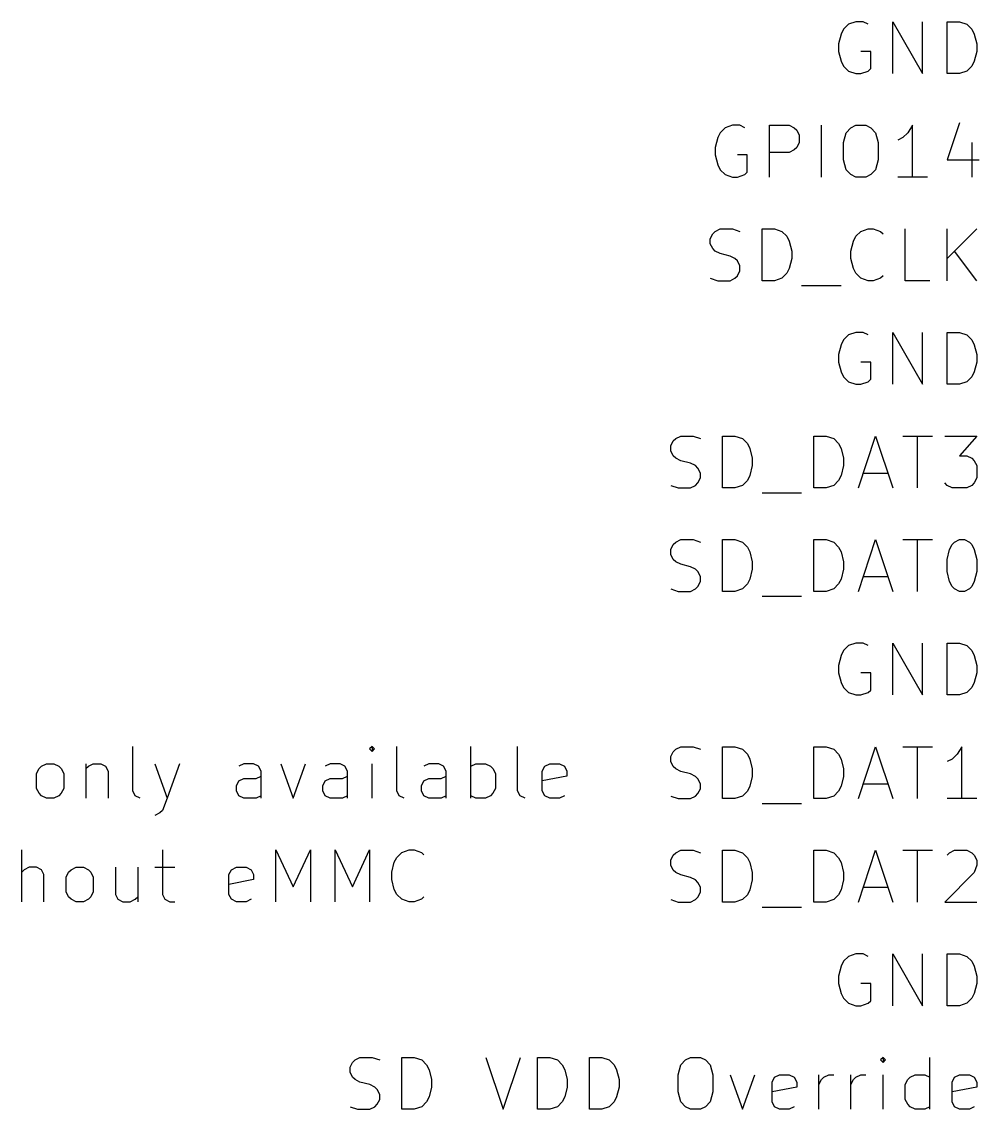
# Model space of a CAD drawing. Header units: millimetres. Extents: x 10 to 287, y -200 to -10.
# Drawn here: x 74.9 to 98.37, y -116.16 to -89.49 of the extents above; entities that cross this region are included whole.
import ezdxf

# ---------------------------------------------------------------- set-up
doc = ezdxf.new("R2010")
doc.units = ezdxf.units.MM
doc.layers.add('GREENSIXTYFIVE', color=129, linetype='CONTINUOUS')
doc.layers.add('RED', color=14, linetype='CONTINUOUS')

msp = doc.modelspace()

# ---------------------------------------------------------------- linework, layer by layer
at = {"layer": 'GREENSIXTYFIVE', "linetype": 'CONTINUOUS'}
for p, q in [((95.1653, -89.548), (95.0443, -89.669)), ((95.3467, -89.4875), (95.1653, -89.548)), ((95.5281, -89.4875), (95.3467, -89.4875)), ((95.6491, -89.548), (95.5281, -89.4875)), ((96.2538, -90.7575), (96.2538, -89.4875)), ((96.2538, -89.4875), (96.9795, -90.7575)), ((96.9795, -90.7575), (96.9795, -89.4875)), ((97.5843, -90.7575), (97.5843, -89.4875)), ((97.5843, -89.4875), (97.8867, -89.4875)), ((97.8867, -89.4875), (98.0681, -89.548)), ((98.0681, -89.548), (98.1891, -89.669)), ((94.9838, -89.7899), (94.9234, -90.0318)), ((95.0443, -89.669), (94.9838, -89.7899)), ((98.1891, -89.669), (98.2496, -89.7899)), ((98.2496, -89.7899), (98.31, -90.0318)), ((94.9234, -90.0318), (94.9234, -90.2132)), ((98.31, -90.0318), (98.31, -90.2132)), ((94.9234, -90.2132), (94.9838, -90.4551)), ((95.7095, -90.2132), (95.4676, -90.2132)), ((95.7095, -90.6366), (95.7095, -90.2132)), ((98.31, -90.2132), (98.2496, -90.4551)), ((94.9838, -90.4551), (95.0443, -90.5761)), ((95.0443, -90.5761), (95.1653, -90.6971)), ((95.6491, -90.6971), (95.7095, -90.6366)), ((98.1891, -90.5761), (98.0681, -90.6971)), ((98.2496, -90.4551), (98.1891, -90.5761)), ((95.1653, -90.6971), (95.3467, -90.7575)), ((95.3467, -90.7575), (95.4676, -90.7575)), ((95.4676, -90.7575), (95.6491, -90.6971)), ((97.8867, -90.7575), (97.5843, -90.7575)), ((98.0681, -90.6971), (97.8867, -90.7575)), ((97.8867, -91.9671), (97.5844, -92.8742)), ((92.0205, -92.209), (91.96, -92.3299)), ((92.1415, -92.088), (92.0205, -92.209)), ((92.3229, -92.0275), (92.1415, -92.088)), ((92.5043, -92.0275), (92.3229, -92.0275)), ((92.6253, -92.088), (92.5043, -92.0275)), ((93.23, -93.2975), (93.23, -92.0275)), ((93.23, -92.0275), (93.7138, -92.0275)), ((93.7138, -92.0275), (93.8348, -92.088)), ((93.8348, -92.088), (93.8953, -92.1485)), ((93.8953, -92.1485), (93.9557, -92.2694)), ((93.9557, -92.2694), (93.9557, -92.4509)), ((94.5, -93.2975), (94.5, -92.0275)), ((95.0444, -92.4509), (95.1048, -92.209)), ((95.1048, -92.209), (95.2258, -92.088)), ((95.2258, -92.088), (95.3467, -92.0275)), ((95.3467, -92.0275), (95.5886, -92.0275)), ((95.5886, -92.0275), (95.7096, -92.088)), ((95.7096, -92.088), (95.8305, -92.209)), ((95.8305, -92.209), (95.891, -92.4509)), ((96.6168, -92.209), (96.4958, -92.3299)), ((96.7377, -92.0275), (96.6168, -92.209)), ((96.7377, -93.2975), (96.7377, -92.0275)), ((91.96, -92.3299), (91.8996, -92.5718)), ((93.9557, -92.4509), (93.8953, -92.5718)), ((95.0444, -92.8742), (95.0444, -92.4509)), ((95.891, -92.4509), (95.891, -92.8742)), ((96.4958, -92.3299), (96.3749, -92.3904)), ((98.1891, -92.4509), (98.1891, -93.2975)), ((91.8996, -92.5718), (91.8996, -92.7532)), ((91.8996, -92.7532), (91.96, -92.9951)), ((92.6857, -92.7532), (92.4438, -92.7532)), ((92.6857, -93.1766), (92.6857, -92.7532)), ((93.7138, -92.6928), (93.23, -92.6928)), ((93.8348, -92.6323), (93.7138, -92.6928)), ((93.8953, -92.5718), (93.8348, -92.6323)), ((91.96, -92.9951), (92.0205, -93.1161)), ((95.1048, -93.1161), (95.0444, -92.8742)), ((95.891, -92.8742), (95.8305, -93.1161)), ((97.5844, -92.8742), (98.3705, -92.8742)), ((92.0205, -93.1161), (92.1415, -93.2371)), ((92.1415, -93.2371), (92.3229, -93.2975)), ((92.3229, -93.2975), (92.4438, -93.2975)), ((92.4438, -93.2975), (92.6253, -93.2371)), ((92.6253, -93.2371), (92.6857, -93.1766)), ((95.2258, -93.2371), (95.1048, -93.1161)), ((95.3467, -93.2975), (95.2258, -93.2371)), ((95.5886, -93.2975), (95.3467, -93.2975)), ((95.7096, -93.2371), (95.5886, -93.2975)), ((95.8305, -93.1161), (95.7096, -93.2371)), ((97.1006, -93.2975), (96.3749, -93.2975)), ((91.8391, -94.6885), (91.8996, -94.628)), ((91.8996, -94.628), (92.0206, -94.5675)), ((92.0206, -94.5675), (92.3229, -94.5675)), ((92.3229, -94.5675), (92.5044, -94.628)), ((93.0486, -95.8375), (93.0486, -94.5675)), ((93.0486, -94.5675), (93.351, -94.5675)), ((93.351, -94.5675), (93.5324, -94.628)), ((93.5324, -94.628), (93.6534, -94.749)), ((95.3467, -94.749), (95.4677, -94.628)), ((95.4677, -94.628), (95.6491, -94.5675)), ((95.6491, -94.5675), (95.77, -94.5675)), ((95.77, -94.5675), (95.9515, -94.628)), ((95.9515, -94.628), (96.0119, -94.6885)), ((96.5562, -95.8375), (96.5562, -94.5675)), ((97.5843, -95.8375), (97.5843, -94.5675)), ((98.31, -94.5675), (97.5843, -95.2932)), ((91.7787, -94.8094), (91.8391, -94.6885)), ((91.7787, -94.9304), (91.7787, -94.8094)), ((91.8391, -95.0513), (91.7787, -94.9304)), ((93.6534, -94.749), (93.7139, -94.8699)), ((93.7139, -94.8699), (93.7743, -95.1118)), ((95.2258, -95.1118), (95.2862, -94.8699)), ((95.2862, -94.8699), (95.3467, -94.749)), ((91.8996, -95.1118), (91.8391, -95.0513)), ((92.0206, -95.1723), (91.8996, -95.1118)), ((92.2625, -95.2328), (92.0206, -95.1723)), ((93.7743, -95.1118), (93.7743, -95.2932)), ((95.2258, -95.2932), (95.2258, -95.1118)), ((98.31, -95.8375), (97.7658, -95.1118)), ((92.3834, -95.2932), (92.2625, -95.2328)), ((92.4439, -95.3537), (92.3834, -95.2932)), ((92.5044, -95.4747), (92.4439, -95.3537)), ((92.5044, -95.5956), (92.5044, -95.4747)), ((93.7743, -95.2932), (93.7139, -95.5351)), ((95.2862, -95.5351), (95.2258, -95.2932)), ((92.3834, -95.7771), (92.4439, -95.7166)), ((92.4439, -95.7166), (92.5044, -95.5956)), ((93.6534, -95.6561), (93.5324, -95.7771)), ((93.7139, -95.5351), (93.6534, -95.6561)), ((95.3467, -95.6561), (95.2862, -95.5351)), ((95.4677, -95.7771), (95.3467, -95.6561)), ((96.0119, -95.7166), (95.9515, -95.7771)), ((91.7787, -95.7771), (91.9601, -95.8375)), ((91.9601, -95.8375), (92.2625, -95.8375)), ((92.2625, -95.8375), (92.3834, -95.7771)), ((93.351, -95.8375), (93.0486, -95.8375)), ((93.5324, -95.7771), (93.351, -95.8375)), ((94.0163, -95.9585), (94.9839, -95.9585)), ((95.6491, -95.8375), (95.4677, -95.7771)), ((95.77, -95.8375), (95.6491, -95.8375)), ((95.9515, -95.7771), (95.77, -95.8375)), ((97.161, -95.8375), (96.5562, -95.8375)), ((95.0443, -97.289), (94.9838, -97.4099)), ((95.1653, -97.168), (95.0443, -97.289)), ((95.3467, -97.1075), (95.1653, -97.168)), ((95.5281, -97.1075), (95.3467, -97.1075)), ((95.6491, -97.168), (95.5281, -97.1075)), ((96.2538, -98.3775), (96.2538, -97.1075)), ((96.2538, -97.1075), (96.9795, -98.3775)), ((96.9795, -98.3775), (96.9795, -97.1075)), ((97.5843, -98.3775), (97.5843, -97.1075)), ((97.5843, -97.1075), (97.8867, -97.1075)), ((97.8867, -97.1075), (98.0681, -97.168)), ((98.0681, -97.168), (98.1891, -97.289)), ((98.1891, -97.289), (98.2496, -97.4099)), ((94.9838, -97.4099), (94.9234, -97.6518)), ((98.2496, -97.4099), (98.31, -97.6518)), ((94.9234, -97.6518), (94.9234, -97.8332)), ((94.9234, -97.8332), (94.9838, -98.0751)), ((95.7095, -97.8332), (95.4676, -97.8332)), ((95.7095, -98.2566), (95.7095, -97.8332)), ((98.31, -97.8332), (98.2496, -98.0751)), ((98.31, -97.6518), (98.31, -97.8332)), ((94.9838, -98.0751), (95.0443, -98.1961)), ((98.2496, -98.0751), (98.1891, -98.1961)), ((95.0443, -98.1961), (95.1653, -98.3171)), ((95.1653, -98.3171), (95.3467, -98.3775)), ((95.3467, -98.3775), (95.4676, -98.3775)), ((95.4676, -98.3775), (95.6491, -98.3171)), ((95.6491, -98.3171), (95.7095, -98.2566)), ((97.8867, -98.3775), (97.5843, -98.3775)), ((98.0681, -98.3171), (97.8867, -98.3775)), ((98.1891, -98.1961), (98.0681, -98.3171)), ((90.8715, -99.7685), (90.932, -99.708)), ((90.932, -99.708), (91.053, -99.6475)), ((91.053, -99.6475), (91.3553, -99.6475)), ((91.3553, -99.6475), (91.5368, -99.708)), ((92.081, -100.9175), (92.081, -99.6475)), ((92.081, -99.6475), (92.3834, -99.6475)), ((92.3834, -99.6475), (92.5648, -99.708)), ((92.5648, -99.708), (92.6858, -99.829)), ((94.3186, -100.9175), (94.3186, -99.6475)), ((94.3186, -99.6475), (94.621, -99.6475)), ((94.621, -99.6475), (94.8024, -99.708)), ((94.8024, -99.708), (94.9234, -99.829)), ((95.4072, -100.9175), (95.8305, -99.6475)), ((95.8305, -99.6475), (96.2539, -100.9175)), ((96.4958, -99.6475), (97.2215, -99.6475)), ((96.8587, -100.9175), (96.8587, -99.6475)), ((97.5239, -99.6475), (98.3101, -99.6475)), ((98.3101, -99.6475), (97.8867, -100.1313)), ((90.8111, -99.8894), (90.8715, -99.7685)), ((90.8111, -100.0104), (90.8111, -99.8894)), ((90.8715, -100.1313), (90.8111, -100.0104)), ((92.6858, -99.829), (92.7463, -99.9499)), ((92.7463, -99.9499), (92.8067, -100.1918)), ((94.9234, -99.829), (94.9839, -99.9499)), ((94.9839, -99.9499), (95.0443, -100.1918)), ((90.932, -100.1918), (90.8715, -100.1313)), ((91.053, -100.2523), (90.932, -100.1918)), ((91.2949, -100.3128), (91.053, -100.2523)), ((92.8067, -100.1918), (92.8067, -100.3732)), ((95.0443, -100.1918), (95.0443, -100.3732)), ((97.8867, -100.1313), (98.0682, -100.1313)), ((98.0682, -100.1313), (98.1891, -100.1918)), ((98.1891, -100.1918), (98.2496, -100.2523)), ((98.2496, -100.2523), (98.3101, -100.3732)), ((91.4158, -100.3732), (91.2949, -100.3128)), ((91.4763, -100.4337), (91.4158, -100.3732)), ((91.5368, -100.5547), (91.4763, -100.4337)), ((92.8067, -100.3732), (92.7463, -100.6151)), ((95.0443, -100.3732), (94.9839, -100.6151)), ((98.3101, -100.3732), (98.3101, -100.6756)), ((91.4158, -100.8571), (91.4763, -100.7966)), ((91.4763, -100.7966), (91.5368, -100.6756)), ((91.5368, -100.6756), (91.5368, -100.5547)), ((92.6858, -100.7361), (92.5648, -100.8571)), ((92.7463, -100.6151), (92.6858, -100.7361)), ((94.9234, -100.7361), (94.8024, -100.8571)), ((94.9839, -100.6151), (94.9234, -100.7361)), ((95.5282, -100.5547), (96.1329, -100.5547)), ((97.5844, -100.8571), (97.5239, -100.7966)), ((98.2496, -100.7966), (98.1891, -100.8571)), ((98.3101, -100.6756), (98.2496, -100.7966)), ((90.8111, -100.8571), (90.9925, -100.9175)), ((90.9925, -100.9175), (91.2949, -100.9175)), ((91.2949, -100.9175), (91.4158, -100.8571)), ((92.3834, -100.9175), (92.081, -100.9175)), ((92.5648, -100.8571), (92.3834, -100.9175)), ((93.0487, -101.0385), (94.0163, -101.0385)), ((94.621, -100.9175), (94.3186, -100.9175)), ((94.8024, -100.8571), (94.621, -100.9175)), ((97.7053, -100.9175), (97.5844, -100.8571)), ((98.0682, -100.9175), (97.7053, -100.9175)), ((98.1891, -100.8571), (98.0682, -100.9175)), ((90.8111, -102.4294), (90.8715, -102.3085)), ((90.8715, -102.3085), (90.932, -102.248)), ((90.932, -102.248), (91.053, -102.1875)), ((91.053, -102.1875), (91.3553, -102.1875)), ((91.3553, -102.1875), (91.5368, -102.248)), ((92.081, -103.4575), (92.081, -102.1875)), ((92.081, -102.1875), (92.3834, -102.1875)), ((92.3834, -102.1875), (92.5648, -102.248)), ((92.5648, -102.248), (92.6858, -102.369)), ((92.6858, -102.369), (92.7463, -102.4899)), ((94.3186, -103.4575), (94.3186, -102.1875)), ((94.3186, -102.1875), (94.621, -102.1875)), ((94.621, -102.1875), (94.8024, -102.248)), ((94.8024, -102.248), (94.9234, -102.369)), ((94.9234, -102.369), (94.9839, -102.4899)), ((95.4072, -103.4575), (95.8305, -102.1875)), ((95.8305, -102.1875), (96.2539, -103.4575)), ((96.4958, -102.1875), (97.2215, -102.1875)), ((96.8587, -103.4575), (96.8587, -102.1875)), ((97.6448, -102.4294), (97.7053, -102.3085)), ((97.7053, -102.3085), (97.7658, -102.248)), ((97.7658, -102.248), (97.8867, -102.1875)), ((97.8867, -102.1875), (98.0077, -102.1875)), ((98.0077, -102.1875), (98.1286, -102.248)), ((98.1286, -102.248), (98.1891, -102.3085)), ((98.1891, -102.3085), (98.2496, -102.4294)), ((90.8111, -102.5504), (90.8111, -102.4294)), ((90.8715, -102.6713), (90.8111, -102.5504)), ((90.932, -102.7318), (90.8715, -102.6713)), ((92.7463, -102.4899), (92.8067, -102.7318)), ((94.9839, -102.4899), (95.0443, -102.7318)), ((97.5844, -102.6713), (97.6448, -102.4294)), ((97.5844, -102.9737), (97.5844, -102.6713)), ((98.2496, -102.4294), (98.3101, -102.6713)), ((98.3101, -102.6713), (98.3101, -102.9737)), ((91.053, -102.7923), (90.932, -102.7318)), ((91.2949, -102.8528), (91.053, -102.7923)), ((91.4158, -102.9132), (91.2949, -102.8528)), ((91.4763, -102.9737), (91.4158, -102.9132)), ((92.8067, -102.9132), (92.7463, -103.1551)), ((92.8067, -102.7318), (92.8067, -102.9132)), ((95.0443, -102.9132), (94.9839, -103.1551)), ((95.0443, -102.7318), (95.0443, -102.9132)), ((91.5368, -103.0947), (91.4763, -102.9737)), ((91.5368, -103.2156), (91.5368, -103.0947)), ((92.7463, -103.1551), (92.6858, -103.2761)), ((94.9839, -103.1551), (94.9234, -103.2761)), ((95.5282, -103.0947), (96.1329, -103.0947)), ((97.6448, -103.2156), (97.5844, -102.9737)), ((98.3101, -102.9737), (98.2496, -103.2156)), ((90.8111, -103.3971), (90.9925, -103.4575)), ((90.9925, -103.4575), (91.2949, -103.4575)), ((91.2949, -103.4575), (91.4158, -103.3971)), ((91.4158, -103.3971), (91.4763, -103.3366)), ((91.4763, -103.3366), (91.5368, -103.2156)), ((92.3834, -103.4575), (92.081, -103.4575)), ((92.5648, -103.3971), (92.3834, -103.4575)), ((92.6858, -103.2761), (92.5648, -103.3971)), ((94.621, -103.4575), (94.3186, -103.4575)), ((94.8024, -103.3971), (94.621, -103.4575)), ((94.9234, -103.2761), (94.8024, -103.3971)), ((97.7053, -103.3366), (97.6448, -103.2156)), ((97.7658, -103.3971), (97.7053, -103.3366)), ((97.8867, -103.4575), (97.7658, -103.3971)), ((98.0077, -103.4575), (97.8867, -103.4575)), ((98.1286, -103.3971), (98.0077, -103.4575)), ((98.1891, -103.3366), (98.1286, -103.3971)), ((98.2496, -103.2156), (98.1891, -103.3366)), ((93.0487, -103.5785), (94.0163, -103.5785)), ((95.1653, -104.788), (95.0443, -104.909)), ((95.3467, -104.7275), (95.1653, -104.788)), ((95.5281, -104.7275), (95.3467, -104.7275)), ((95.6491, -104.788), (95.5281, -104.7275)), ((96.2538, -105.9975), (96.2538, -104.7275)), ((96.2538, -104.7275), (96.9795, -105.9975)), ((96.9795, -105.9975), (96.9795, -104.7275)), ((97.5843, -105.9975), (97.5843, -104.7275)), ((97.5843, -104.7275), (97.8867, -104.7275)), ((97.8867, -104.7275), (98.0681, -104.788)), ((98.0681, -104.788), (98.1891, -104.909)), ((94.9838, -105.0299), (94.9234, -105.2718)), ((95.0443, -104.909), (94.9838, -105.0299)), ((98.1891, -104.909), (98.2496, -105.0299)), ((98.2496, -105.0299), (98.31, -105.2718)), ((94.9234, -105.2718), (94.9234, -105.4532)), ((98.31, -105.2718), (98.31, -105.4532)), ((94.9234, -105.4532), (94.9838, -105.6951)), ((95.7095, -105.4532), (95.4676, -105.4532)), ((95.7095, -105.8766), (95.7095, -105.4532)), ((98.31, -105.4532), (98.2496, -105.6951)), ((94.9838, -105.6951), (95.0443, -105.8161)), ((95.0443, -105.8161), (95.1653, -105.9371)), ((95.6491, -105.9371), (95.7095, -105.8766)), ((98.1891, -105.8161), (98.0681, -105.9371)), ((98.2496, -105.6951), (98.1891, -105.8161)), ((95.1653, -105.9371), (95.3467, -105.9975)), ((95.3467, -105.9975), (95.4676, -105.9975)), ((95.4676, -105.9975), (95.6491, -105.9371)), ((97.8867, -105.9975), (97.5843, -105.9975)), ((98.0681, -105.9371), (97.8867, -105.9975)), ((90.8111, -107.5094), (90.8715, -107.3885)), ((90.8715, -107.3885), (90.932, -107.328)), ((90.932, -107.328), (91.053, -107.2675)), ((91.053, -107.2675), (91.3553, -107.2675)), ((91.3553, -107.2675), (91.5368, -107.328)), ((92.081, -108.5375), (92.081, -107.2675)), ((92.081, -107.2675), (92.3834, -107.2675)), ((92.3834, -107.2675), (92.5648, -107.328)), ((92.5648, -107.328), (92.6858, -107.449)), ((92.6858, -107.449), (92.7463, -107.5699)), ((94.3186, -108.5375), (94.3186, -107.2675)), ((94.3186, -107.2675), (94.621, -107.2675)), ((94.621, -107.2675), (94.8024, -107.328)), ((94.8024, -107.328), (94.9234, -107.449)), ((94.9234, -107.449), (94.9839, -107.5699)), ((95.4072, -108.5375), (95.8305, -107.2675)), ((95.8305, -107.2675), (96.2539, -108.5375)), ((96.4958, -107.2675), (97.2215, -107.2675)), ((96.8587, -108.5375), (96.8587, -107.2675)), ((97.8263, -107.449), (97.7053, -107.5699)), ((97.9472, -107.2675), (97.8263, -107.449)), ((97.9472, -108.5375), (97.9472, -107.2675)), ((90.8111, -107.6304), (90.8111, -107.5094)), ((90.8715, -107.7513), (90.8111, -107.6304)), ((92.7463, -107.5699), (92.8067, -107.8118)), ((94.9839, -107.5699), (95.0443, -107.8118)), ((97.7053, -107.5699), (97.5844, -107.6304)), ((90.932, -107.8118), (90.8715, -107.7513)), ((91.053, -107.8723), (90.932, -107.8118)), ((91.2949, -107.9328), (91.053, -107.8723)), ((91.4158, -107.9932), (91.2949, -107.9328)), ((91.4763, -108.0537), (91.4158, -107.9932)), ((92.8067, -107.9932), (92.7463, -108.2351)), ((92.8067, -107.8118), (92.8067, -107.9932)), ((95.0443, -107.9932), (94.9839, -108.2351)), ((95.0443, -107.8118), (95.0443, -107.9932)), ((91.5368, -108.1747), (91.4763, -108.0537)), ((91.5368, -108.2956), (91.5368, -108.1747)), ((92.7463, -108.2351), (92.6858, -108.3561)), ((94.9839, -108.2351), (94.9234, -108.3561)), ((95.5282, -108.1747), (96.1329, -108.1747)), ((90.8111, -108.4771), (90.9925, -108.5375)), ((90.9925, -108.5375), (91.2949, -108.5375)), ((91.2949, -108.5375), (91.4158, -108.4771)), ((91.4158, -108.4771), (91.4763, -108.4166)), ((91.4763, -108.4166), (91.5368, -108.2956)), ((92.3834, -108.5375), (92.081, -108.5375)), ((92.5648, -108.4771), (92.3834, -108.5375)), ((92.6858, -108.3561), (92.5648, -108.4771)), ((94.621, -108.5375), (94.3186, -108.5375)), ((94.8024, -108.4771), (94.621, -108.5375)), ((94.9234, -108.3561), (94.8024, -108.4771)), ((98.3101, -108.5375), (97.5844, -108.5375)), ((93.0487, -108.6585), (94.0163, -108.6585)), ((90.8715, -109.9285), (90.932, -109.868)), ((90.932, -109.868), (91.053, -109.8075)), ((91.053, -109.8075), (91.3553, -109.8075)), ((91.3553, -109.8075), (91.5368, -109.868)), ((92.081, -111.0775), (92.081, -109.8075)), ((92.081, -109.8075), (92.3834, -109.8075)), ((92.3834, -109.8075), (92.5648, -109.868)), ((92.5648, -109.868), (92.6858, -109.989)), ((94.3186, -111.0775), (94.3186, -109.8075)), ((94.3186, -109.8075), (94.621, -109.8075)), ((94.621, -109.8075), (94.8024, -109.868)), ((94.8024, -109.868), (94.9234, -109.989)), ((95.4072, -111.0775), (95.8305, -109.8075)), ((95.8305, -109.8075), (96.2539, -111.0775)), ((96.4958, -109.8075), (97.2215, -109.8075)), ((96.8587, -111.0775), (96.8587, -109.8075)), ((97.5844, -109.9285), (97.6448, -109.868)), ((97.6448, -109.868), (97.7658, -109.8075)), ((97.7658, -109.8075), (98.0682, -109.8075)), ((98.0682, -109.8075), (98.1891, -109.868)), ((98.1891, -109.868), (98.2496, -109.9285)), ((90.8111, -110.0494), (90.8715, -109.9285)), ((90.8111, -110.1704), (90.8111, -110.0494)), ((92.6858, -109.989), (92.7463, -110.1099)), ((92.7463, -110.1099), (92.8067, -110.3518)), ((94.9234, -109.989), (94.9839, -110.1099)), ((94.9839, -110.1099), (95.0443, -110.3518)), ((98.2496, -109.9285), (98.3101, -110.0494)), ((98.3101, -110.0494), (98.3101, -110.1704)), ((90.8715, -110.2913), (90.8111, -110.1704)), ((90.932, -110.3518), (90.8715, -110.2913)), ((91.053, -110.4123), (90.932, -110.3518)), ((91.2949, -110.4728), (91.053, -110.4123)), ((92.8067, -110.3518), (92.8067, -110.5332)), ((95.0443, -110.3518), (95.0443, -110.5332)), ((98.2496, -110.3518), (97.5239, -111.0775)), ((98.3101, -110.1704), (98.2496, -110.3518)), ((91.4158, -110.5332), (91.2949, -110.4728)), ((91.4763, -110.5937), (91.4158, -110.5332)), ((91.5368, -110.7147), (91.4763, -110.5937)), ((92.8067, -110.5332), (92.7463, -110.7751)), ((95.0443, -110.5332), (94.9839, -110.7751)), ((91.4763, -110.9566), (91.5368, -110.8356)), ((91.5368, -110.8356), (91.5368, -110.7147)), ((92.6858, -110.8961), (92.5648, -111.0171)), ((92.7463, -110.7751), (92.6858, -110.8961)), ((94.9234, -110.8961), (94.8024, -111.0171)), ((94.9839, -110.7751), (94.9234, -110.8961)), ((95.5282, -110.7147), (96.1329, -110.7147)), ((90.8111, -111.0171), (90.9925, -111.0775)), ((90.9925, -111.0775), (91.2949, -111.0775)), ((91.2949, -111.0775), (91.4158, -111.0171)), ((91.4158, -111.0171), (91.4763, -110.9566)), ((92.3834, -111.0775), (92.081, -111.0775)), ((92.5648, -111.0171), (92.3834, -111.0775)), ((93.0487, -111.1985), (94.0163, -111.1985)), ((94.621, -111.0775), (94.3186, -111.0775)), ((94.8024, -111.0171), (94.621, -111.0775)), ((97.5239, -111.0775), (98.3101, -111.0775)), ((95.0443, -112.529), (94.9838, -112.6499)), ((95.1653, -112.408), (95.0443, -112.529)), ((95.3467, -112.3475), (95.1653, -112.408)), ((95.5281, -112.3475), (95.3467, -112.3475)), ((95.6491, -112.408), (95.5281, -112.3475)), ((96.2538, -113.6175), (96.2538, -112.3475)), ((96.2538, -112.3475), (96.9795, -113.6175)), ((96.9795, -113.6175), (96.9795, -112.3475)), ((97.5843, -113.6175), (97.5843, -112.3475)), ((97.5843, -112.3475), (97.8867, -112.3475)), ((97.8867, -112.3475), (98.0681, -112.408)), ((98.0681, -112.408), (98.1891, -112.529)), ((98.1891, -112.529), (98.2496, -112.6499)), ((94.9838, -112.6499), (94.9234, -112.8918)), ((98.2496, -112.6499), (98.31, -112.8918)), ((94.9234, -112.8918), (94.9234, -113.0732)), ((94.9234, -113.0732), (94.9838, -113.3151)), ((95.7095, -113.0732), (95.4676, -113.0732)), ((95.7095, -113.4966), (95.7095, -113.0732)), ((98.31, -113.0732), (98.2496, -113.3151)), ((98.31, -112.8918), (98.31, -113.0732)), ((94.9838, -113.3151), (95.0443, -113.4361)), ((98.2496, -113.3151), (98.1891, -113.4361)), ((95.0443, -113.4361), (95.1653, -113.5571)), ((95.1653, -113.5571), (95.3467, -113.6175)), ((95.4676, -113.6175), (95.6491, -113.5571)), ((95.6491, -113.5571), (95.7095, -113.4966)), ((98.0681, -113.5571), (97.8867, -113.6175)), ((98.1891, -113.4361), (98.0681, -113.5571)), ((95.3467, -113.6175), (95.4676, -113.6175)), ((97.8867, -113.6175), (97.5843, -113.6175)), ((83.07, -114.948), (83.191, -114.8875)), ((83.191, -114.8875), (83.4933, -114.8875)), ((83.4933, -114.8875), (83.6748, -114.948)), ((84.219, -116.1575), (84.219, -114.8875)), ((84.219, -114.8875), (84.5214, -114.8875)), ((84.5214, -114.8875), (84.7028, -114.948)), ((86.2752, -114.8875), (86.6985, -116.1575)), ((86.6985, -116.1575), (87.1219, -114.8875)), ((87.5452, -116.1575), (87.5452, -114.8875)), ((87.5452, -114.8875), (87.8476, -114.8875)), ((87.8476, -114.8875), (88.029, -114.948)), ((88.8152, -116.1575), (88.8152, -114.8875)), ((88.8152, -114.8875), (89.1176, -114.8875)), ((89.1176, -114.8875), (89.299, -114.948)), ((91.1738, -114.948), (91.2947, -114.8875)), ((91.2947, -114.8875), (91.5366, -114.8875)), ((91.5366, -114.8875), (91.6576, -114.948)), ((96.0119, -114.8875), (95.9515, -114.948)), ((96.0724, -114.948), (96.0119, -114.8875)), ((96.0119, -114.8875), (96.0119, -115.0085)), ((97.161, -116.1575), (97.161, -114.8875)), ((82.9491, -115.1294), (83.0095, -115.0085)), ((82.9491, -115.2504), (82.9491, -115.1294)), ((83.0095, -115.0085), (83.07, -114.948)), ((84.7028, -114.948), (84.8238, -115.069)), ((84.8238, -115.069), (84.8843, -115.1899)), ((84.8843, -115.1899), (84.9447, -115.4318)), ((88.029, -114.948), (88.15, -115.069)), ((88.15, -115.069), (88.2105, -115.1899)), ((88.2105, -115.1899), (88.2709, -115.4318)), ((89.299, -114.948), (89.42, -115.069)), ((89.42, -115.069), (89.4805, -115.1899)), ((89.4805, -115.1899), (89.5409, -115.4318)), ((90.9924, -115.3109), (91.0528, -115.069)), ((91.0528, -115.069), (91.1738, -114.948)), ((91.6576, -114.948), (91.7785, -115.069)), ((91.7785, -115.069), (91.839, -115.3109)), ((95.9515, -114.948), (96.0119, -115.0085)), ((96.0119, -115.0085), (96.0724, -114.948)), ((83.0095, -115.3713), (82.9491, -115.2504)), ((83.07, -115.4318), (83.0095, -115.3713)), ((83.191, -115.4923), (83.07, -115.4318)), ((84.9447, -115.4318), (84.9447, -115.6132)), ((88.2709, -115.4318), (88.2709, -115.6132)), ((89.5409, -115.4318), (89.5409, -115.6132)), ((90.9924, -115.7342), (90.9924, -115.3109)), ((91.839, -115.3109), (91.839, -115.7342)), ((92.2624, -115.3109), (92.5648, -116.1575)), ((92.5648, -116.1575), (92.8671, -115.3109)), ((93.2905, -115.4923), (93.3509, -115.3713)), ((93.3509, -115.3713), (93.4719, -115.3109)), ((93.4719, -115.3109), (93.7138, -115.3109)), ((93.7138, -115.3109), (93.8347, -115.3713)), ((93.8347, -115.3713), (93.8952, -115.4923)), ((94.4395, -116.1575), (94.4395, -115.3109)), ((94.4395, -115.5528), (94.5, -115.4318)), ((94.5, -115.4318), (94.5605, -115.3713)), ((94.5605, -115.3713), (94.6814, -115.3109)), ((94.6814, -115.3109), (94.8024, -115.3109)), ((95.2257, -116.1575), (95.2257, -115.3109)), ((95.2257, -115.5528), (95.2862, -115.4318)), ((95.2862, -115.4318), (95.3467, -115.3713)), ((95.3467, -115.3713), (95.4676, -115.3109)), ((95.4676, -115.3109), (95.5886, -115.3109)), ((96.0119, -116.1575), (96.0119, -115.3109)), ((96.5563, -115.5528), (96.6167, -115.4318)), ((96.6167, -115.4318), (96.6772, -115.3713)), ((96.6772, -115.3713), (96.7982, -115.3109)), ((96.7982, -115.3109), (97.0401, -115.3109)), ((97.0401, -115.3109), (97.161, -115.3713)), ((97.7053, -115.4923), (97.7657, -115.3713)), ((97.7657, -115.3713), (97.8867, -115.3109)), ((97.8867, -115.3109), (98.1286, -115.3109)), ((98.1286, -115.3109), (98.2495, -115.3713)), ((98.2495, -115.3713), (98.31, -115.4923)), ((83.4329, -115.5528), (83.191, -115.4923)), ((83.5538, -115.6132), (83.4329, -115.5528)), ((83.6143, -115.6737), (83.5538, -115.6132)), ((83.6748, -115.7947), (83.6143, -115.6737)), ((84.9447, -115.6132), (84.8843, -115.8551)), ((88.2709, -115.6132), (88.2105, -115.8551)), ((89.5409, -115.6132), (89.4805, -115.8551)), ((91.0528, -115.9761), (90.9924, -115.7342)), ((91.839, -115.7342), (91.7785, -115.9761)), ((93.2905, -115.9761), (93.2905, -115.4923)), ((93.8952, -115.6132), (93.2905, -115.7342)), ((93.8952, -115.4923), (93.8952, -115.6132)), ((96.5563, -115.9156), (96.5563, -115.5528)), ((97.7053, -115.9761), (97.7053, -115.4923)), ((98.31, -115.6132), (97.7053, -115.7342)), ((98.31, -115.4923), (98.31, -115.6132)), ((83.6143, -116.0366), (83.6748, -115.9156)), ((83.6748, -115.9156), (83.6748, -115.7947)), ((84.8238, -115.9761), (84.7028, -116.0971)), ((84.8843, -115.8551), (84.8238, -115.9761)), ((88.15, -115.9761), (88.029, -116.0971)), ((88.2105, -115.8551), (88.15, -115.9761)), ((89.42, -115.9761), (89.299, -116.0971)), ((89.4805, -115.8551), (89.42, -115.9761)), ((91.1738, -116.0971), (91.0528, -115.9761)), ((91.7785, -115.9761), (91.6576, -116.0971)), ((93.3509, -116.0971), (93.2905, -115.9761)), ((96.6167, -116.0366), (96.5563, -115.9156)), ((97.7657, -116.0971), (97.7053, -115.9761)), ((82.9491, -116.0971), (83.1305, -116.1575)), ((83.1305, -116.1575), (83.4329, -116.1575)), ((83.4329, -116.1575), (83.5538, -116.0971)), ((83.5538, -116.0971), (83.6143, -116.0366)), ((84.5214, -116.1575), (84.219, -116.1575)), ((84.7028, -116.0971), (84.5214, -116.1575)), ((87.8476, -116.1575), (87.5452, -116.1575)), ((88.029, -116.0971), (87.8476, -116.1575)), ((89.1176, -116.1575), (88.8152, -116.1575)), ((89.299, -116.0971), (89.1176, -116.1575)), ((91.2947, -116.1575), (91.1738, -116.0971)), ((91.5366, -116.1575), (91.2947, -116.1575)), ((91.6576, -116.0971), (91.5366, -116.1575)), ((93.4719, -116.1575), (93.3509, -116.0971)), ((93.7138, -116.1575), (93.4719, -116.1575)), ((93.8347, -116.0971), (93.7138, -116.1575)), ((96.6772, -116.0971), (96.6167, -116.0366)), ((96.7982, -116.1575), (96.6772, -116.0971)), ((97.0401, -116.1575), (96.7982, -116.1575)), ((97.161, -116.0971), (97.0401, -116.1575)), ((97.8867, -116.1575), (97.7657, -116.0971)), ((98.1286, -116.1575), (97.8867, -116.1575)), ((98.2495, -116.0971), (98.1286, -116.1575))]:
    msp.add_line(p, q, dxfattribs=at)
at = {"layer": 'RED', "linetype": 'CONTINUOUS'}
for p, q in [((77.6211, -108.3478), (77.6211, -107.2592)), ((83.4871, -107.2592), (83.4267, -107.3197)), ((83.4267, -107.3197), (83.4871, -107.3802)), ((83.5476, -107.3197), (83.4871, -107.2592)), ((83.4871, -107.2592), (83.4871, -107.3802)), ((83.4871, -107.3802), (83.5476, -107.3197)), ((84.0919, -108.3478), (84.0919, -107.2592)), ((85.9061, -108.5292), (85.9061, -107.2592)), ((87.0551, -108.3478), (87.0551, -107.2592)), ((75.3231, -107.8035), (75.3836, -107.743)), ((75.3836, -107.743), (75.5046, -107.6826)), ((75.5046, -107.6826), (75.686, -107.6826)), ((75.686, -107.6826), (75.8069, -107.743)), ((75.8069, -107.743), (75.8674, -107.8035)), ((76.4721, -107.6826), (76.4721, -108.5292)), ((76.4721, -107.8035), (76.5326, -107.743)), ((76.5326, -107.743), (76.6536, -107.6826)), ((76.6536, -107.6826), (76.835, -107.6826)), ((76.835, -107.6826), (76.9559, -107.743)), ((76.9559, -107.743), (77.0164, -107.864)), ((78.1654, -107.6826), (78.4678, -108.5292)), ((78.7701, -107.6826), (78.4678, -108.5292)), ((80.3425, -107.6826), (80.2215, -107.743)), ((80.5844, -107.6826), (80.3425, -107.6826)), ((80.7053, -107.743), (80.5844, -107.6826)), ((80.7658, -107.864), (80.7053, -107.743)), ((81.2496, -107.6826), (81.552, -108.5292)), ((81.552, -108.5292), (81.8543, -107.6826)), ((82.4591, -107.6826), (82.3381, -107.743)), ((82.701, -107.6826), (82.4591, -107.6826)), ((82.8219, -107.743), (82.701, -107.6826)), ((82.8824, -107.864), (82.8219, -107.743)), ((83.4871, -108.5292), (83.4871, -107.6826)), ((84.8781, -107.6826), (84.7571, -107.743)), ((85.12, -107.6826), (84.8781, -107.6826)), ((85.2409, -107.743), (85.12, -107.6826)), ((85.3014, -107.864), (85.2409, -107.743)), ((85.9061, -107.743), (86.0271, -107.6826)), ((86.0271, -107.6826), (86.269, -107.6826)), ((86.269, -107.6826), (86.3899, -107.743)), ((86.3899, -107.743), (86.4504, -107.8035)), ((87.6599, -107.864), (87.7203, -107.743)), ((87.7203, -107.743), (87.8413, -107.6826)), ((87.8413, -107.6826), (88.0832, -107.6826)), ((88.0832, -107.6826), (88.2041, -107.743)), ((88.2041, -107.743), (88.2646, -107.864)), ((75.2627, -107.9245), (75.3231, -107.8035)), ((75.2627, -108.2873), (75.2627, -107.9245)), ((75.8674, -107.8035), (75.9279, -107.9245)), ((75.9279, -107.9245), (75.9279, -108.2873)), ((77.0164, -107.864), (77.0164, -108.5292)), ((80.6449, -108.0454), (80.7658, -107.9849)), ((80.7658, -108.5292), (80.7658, -107.864)), ((82.7615, -108.0454), (82.8824, -107.9849)), ((82.8824, -108.5292), (82.8824, -107.864)), ((85.1805, -108.0454), (85.3014, -107.9849)), ((85.3014, -108.5292), (85.3014, -107.864)), ((86.4504, -107.8035), (86.5109, -107.9245)), ((86.5109, -107.9245), (86.5109, -108.2873)), ((87.6599, -108.3478), (87.6599, -107.864)), ((88.2646, -107.9849), (87.6599, -108.1059)), ((88.2646, -107.864), (88.2646, -107.9849)), ((80.1611, -108.2268), (80.2215, -108.1059)), ((80.1611, -108.3478), (80.1611, -108.2268)), ((80.2215, -108.1059), (80.3425, -108.0454)), ((80.3425, -108.0454), (80.6449, -108.0454)), ((82.2777, -108.2268), (82.3381, -108.1059)), ((82.2777, -108.3478), (82.2777, -108.2268)), ((82.3381, -108.1059), (82.4591, -108.0454)), ((82.4591, -108.0454), (82.7615, -108.0454)), ((84.6967, -108.2268), (84.7571, -108.1059)), ((84.6967, -108.3478), (84.6967, -108.2268)), ((84.7571, -108.1059), (84.8781, -108.0454)), ((84.8781, -108.0454), (85.1805, -108.0454)), ((75.3231, -108.4083), (75.2627, -108.2873)), ((75.3836, -108.4688), (75.3231, -108.4083)), ((75.5046, -108.5292), (75.3836, -108.4688)), ((75.686, -108.5292), (75.5046, -108.5292)), ((75.8069, -108.4688), (75.686, -108.5292)), ((75.8674, -108.4083), (75.8069, -108.4688)), ((75.9279, -108.2873), (75.8674, -108.4083)), ((77.6816, -108.4688), (77.6211, -108.3478)), ((77.8026, -108.5292), (77.6816, -108.4688)), ((78.4678, -108.5292), (78.3468, -108.8316)), ((80.2215, -108.4688), (80.1611, -108.3478)), ((80.3425, -108.5292), (80.2215, -108.4688)), ((80.6449, -108.5292), (80.3425, -108.5292)), ((80.7658, -108.4688), (80.6449, -108.5292)), ((82.3381, -108.4688), (82.2777, -108.3478)), ((82.4591, -108.5292), (82.3381, -108.4688)), ((82.7615, -108.5292), (82.4591, -108.5292)), ((82.8824, -108.4688), (82.7615, -108.5292)), ((84.1524, -108.4688), (84.0919, -108.3478)), ((84.2734, -108.5292), (84.1524, -108.4688)), ((84.7571, -108.4688), (84.6967, -108.3478)), ((84.8781, -108.5292), (84.7571, -108.4688)), ((85.1805, -108.5292), (84.8781, -108.5292)), ((85.3014, -108.4688), (85.1805, -108.5292)), ((86.0271, -108.5292), (85.9061, -108.4688)), ((86.269, -108.5292), (86.0271, -108.5292)), ((86.3899, -108.4688), (86.269, -108.5292)), ((86.4504, -108.4083), (86.3899, -108.4688)), ((86.5109, -108.2873), (86.4504, -108.4083)), ((87.1156, -108.4688), (87.0551, -108.3478)), ((87.2366, -108.5292), (87.1156, -108.4688)), ((87.7203, -108.4688), (87.6599, -108.3478)), ((87.8413, -108.5292), (87.7203, -108.4688)), ((88.0832, -108.5292), (87.8413, -108.5292)), ((88.2041, -108.4688), (88.0832, -108.5292)), ((78.2863, -108.8921), (78.1654, -108.9526)), ((78.3468, -108.8316), (78.2863, -108.8921)), ((74.8997, -111.0692), (74.8997, -109.7992)), ((78.3467, -109.7992), (78.3467, -110.8878)), ((81.1286, -111.0692), (81.1286, -109.7992)), ((81.1286, -109.7992), (81.552, -110.7064)), ((81.552, -110.7064), (81.9753, -109.7992)), ((81.9753, -109.7992), (81.9753, -111.0692)), ((82.58, -111.0692), (82.58, -109.7992)), ((82.58, -109.7992), (83.0034, -110.7064)), ((83.0034, -110.7064), (83.4267, -109.7992)), ((83.4267, -109.7992), (83.4267, -111.0692)), ((84.0919, -109.9807), (84.2129, -109.8597)), ((84.2129, -109.8597), (84.3943, -109.7992)), ((84.3943, -109.7992), (84.5152, -109.7992)), ((84.5152, -109.7992), (84.6967, -109.8597)), ((84.6967, -109.8597), (84.7571, -109.9202)), ((83.971, -110.3435), (84.0314, -110.1016)), ((84.0314, -110.1016), (84.0919, -109.9807)), ((74.9602, -110.283), (74.8997, -110.3435)), ((75.0812, -110.2226), (74.9602, -110.283)), ((75.2626, -110.2226), (75.0812, -110.2226)), ((75.3835, -110.283), (75.2626, -110.2226)), ((75.444, -110.404), (75.3835, -110.283)), ((75.444, -111.0692), (75.444, -110.404)), ((75.9883, -110.4645), (76.0487, -110.3435)), ((76.0487, -110.3435), (76.1092, -110.283)), ((76.1092, -110.283), (76.2302, -110.2226)), ((76.2302, -110.2226), (76.4116, -110.2226)), ((76.4116, -110.2226), (76.5325, -110.283)), ((76.5325, -110.283), (76.593, -110.3435)), ((76.593, -110.3435), (76.6535, -110.4645)), ((77.1977, -110.2226), (77.1977, -110.8878)), ((77.742, -110.2226), (77.742, -111.0692)), ((78.1653, -110.2226), (78.6491, -110.2226)), ((79.9796, -110.404), (80.04, -110.283)), ((79.9796, -110.8878), (79.9796, -110.404)), ((80.04, -110.283), (80.161, -110.2226)), ((80.161, -110.2226), (80.4029, -110.2226)), ((80.4029, -110.2226), (80.5238, -110.283)), ((80.5238, -110.283), (80.5843, -110.404)), ((80.5843, -110.404), (80.5843, -110.5249)), ((83.971, -110.5249), (83.971, -110.3435)), ((75.9883, -110.8273), (75.9883, -110.4645)), ((76.6535, -110.4645), (76.6535, -110.8273)), ((80.5843, -110.5249), (79.9796, -110.6459)), ((84.0314, -110.7668), (83.971, -110.5249)), ((76.0487, -110.9483), (75.9883, -110.8273)), ((76.6535, -110.8273), (76.593, -110.9483)), ((77.1977, -110.8878), (77.2582, -111.0088)), ((78.3467, -110.8878), (78.4072, -111.0088)), ((80.04, -111.0088), (79.9796, -110.8878)), ((84.0919, -110.8878), (84.0314, -110.7668)), ((84.2129, -111.0088), (84.0919, -110.8878)), ((76.1092, -111.0088), (76.0487, -110.9483)), ((76.2302, -111.0692), (76.1092, -111.0088)), ((76.4116, -111.0692), (76.2302, -111.0692)), ((76.5325, -111.0088), (76.4116, -111.0692)), ((76.593, -110.9483), (76.5325, -111.0088)), ((77.2582, -111.0088), (77.3792, -111.0692)), ((77.3792, -111.0692), (77.5606, -111.0692)), ((77.5606, -111.0692), (77.6815, -111.0088)), ((77.6815, -111.0088), (77.742, -110.9483)), ((78.4072, -111.0088), (78.5282, -111.0692)), ((78.5282, -111.0692), (78.6491, -111.0692)), ((80.161, -111.0692), (80.04, -111.0088)), ((80.4029, -111.0692), (80.161, -111.0692)), ((80.5238, -111.0088), (80.4029, -111.0692)), ((84.3943, -111.0692), (84.2129, -111.0088)), ((84.5152, -111.0692), (84.3943, -111.0692)), ((84.6967, -111.0088), (84.5152, -111.0692)), ((84.7571, -110.9483), (84.6967, -111.0088))]:
    msp.add_line(p, q, dxfattribs=at)

doc.saveas('drawing.dxf')
